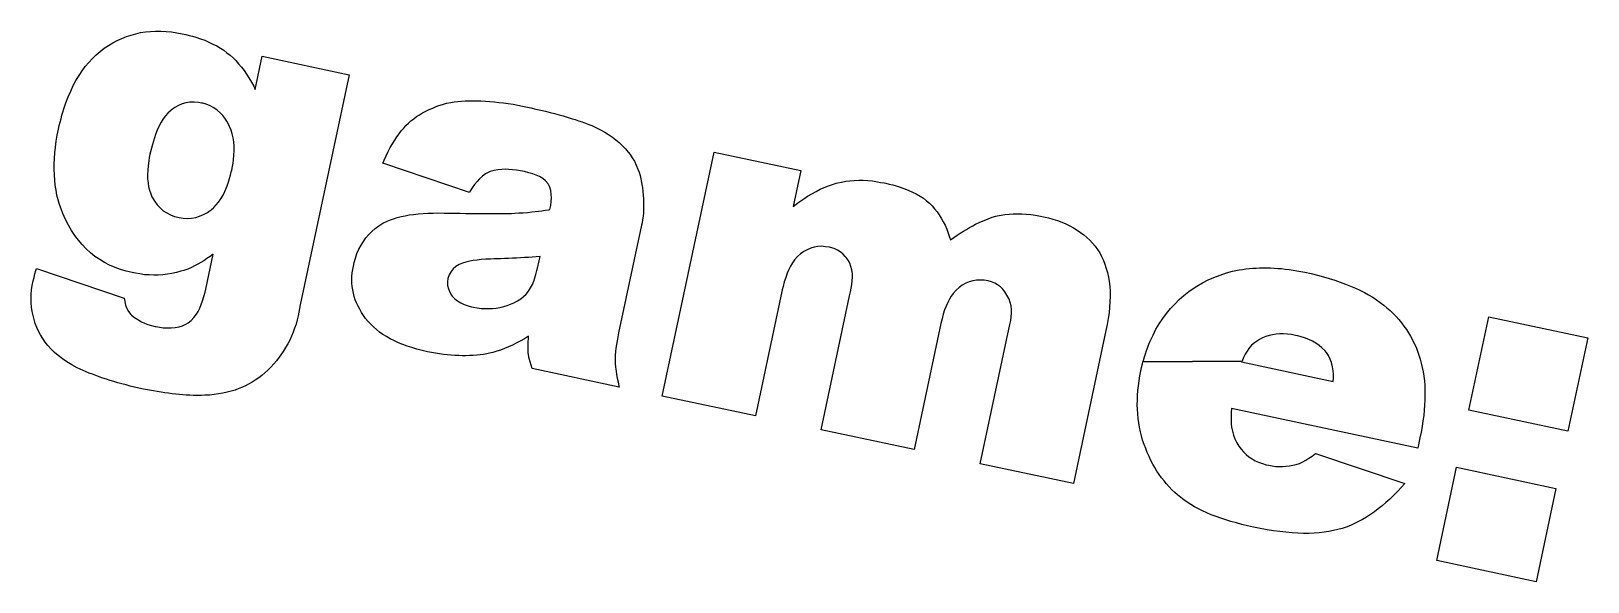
# Model space of a CAD drawing. Extents: x 60 to 196, y -152 to -29.
# Drawn here: x 167.75 to 176.91, y -148.76 to -145.51 of the extents above; entities that cross this region are included whole.
import ezdxf

# ---------------------------------------------------------------- set-up
doc = ezdxf.new("R2010")
doc.units = 0
doc.layers.add('BLACK', color=7, linetype='CONTINUOUS')

msp = doc.modelspace()

# ---------------------------------------------------------------- linework, layer by layer
at = {"layer": 'BLACK', "linetype": 'CONTINUOUS'}
for p, q in [((168.203, -145.599), (168.228, -145.583)), ((168.228, -145.583), (168.254, -145.569)), ((168.254, -145.569), (168.281, -145.557)), ((168.281, -145.557), (168.308, -145.546)), ((168.308, -145.546), (168.336, -145.537)), ((168.336, -145.537), (168.364, -145.53)), ((168.364, -145.53), (168.392, -145.523)), ((168.392, -145.523), (168.421, -145.519)), ((168.421, -145.519), (168.45, -145.516)), ((168.45, -145.516), (168.48, -145.514)), ((168.48, -145.514), (168.511, -145.514)), ((168.511, -145.514), (168.542, -145.516)), ((168.542, -145.516), (168.573, -145.519)), ((168.573, -145.519), (168.605, -145.524)), ((168.605, -145.524), (168.637, -145.53)), ((168.637, -145.53), (168.658, -145.534)), ((168.658, -145.534), (168.678, -145.539)), ((168.678, -145.539), (168.697, -145.544)), ((168.697, -145.544), (168.716, -145.55)), ((168.716, -145.55), (168.744, -145.559)), ((168.744, -145.559), (168.77, -145.568)), ((168.77, -145.568), (168.794, -145.579)), ((168.794, -145.579), (168.818, -145.59)), ((168.087, -145.698), (168.108, -145.675)), ((168.108, -145.675), (168.13, -145.654)), ((168.13, -145.654), (168.153, -145.634)), ((168.153, -145.634), (168.178, -145.615)), ((168.178, -145.615), (168.203, -145.599)), ((168.818, -145.59), (168.841, -145.601)), ((168.841, -145.601), (168.862, -145.614)), ((168.862, -145.614), (168.882, -145.627)), ((168.882, -145.627), (168.9, -145.641)), ((168.9, -145.641), (168.919, -145.655)), ((168.919, -145.655), (168.936, -145.671)), ((168.936, -145.671), (168.953, -145.688)), ((169.066, -145.857), (169.108, -145.662)), ((169.108, -145.662), (169.62, -145.771)), ((168.029, -145.776), (168.047, -145.748)), ((168.047, -145.748), (168.066, -145.722)), ((168.066, -145.722), (168.087, -145.698)), ((168.953, -145.688), (168.969, -145.706)), ((168.969, -145.706), (168.985, -145.726)), ((168.985, -145.726), (169.001, -145.746)), ((169.001, -145.746), (169.016, -145.768)), ((169.016, -145.768), (169.03, -145.79)), ((169.62, -145.771), (169.332, -147.127)), ((167.98, -145.867), (167.995, -145.835)), ((167.995, -145.835), (168.011, -145.805)), ((168.011, -145.805), (168.029, -145.776)), ((169.03, -145.79), (169.044, -145.814)), ((169.044, -145.814), (169.058, -145.839)), ((169.058, -145.839), (169.066, -145.857)), ((167.939, -145.972), (167.952, -145.936)), ((167.952, -145.936), (167.965, -145.901)), ((167.965, -145.901), (167.98, -145.867)), ((168.614, -145.952), (168.593, -145.964)), ((168.636, -145.943), (168.614, -145.952)), ((168.659, -145.937), (168.636, -145.943)), ((168.682, -145.933), (168.659, -145.937)), ((168.707, -145.932), (168.682, -145.933)), ((168.732, -145.934), (168.707, -145.932)), ((168.751, -145.938), (168.732, -145.934)), ((168.758, -145.939), (168.751, -145.938)), ((168.777, -145.944), (168.758, -145.939)), ((168.801, -145.954), (168.777, -145.944)), ((168.823, -145.966), (168.801, -145.954)), ((170.133, -145.958), (170.148, -145.953)), ((170.148, -145.953), (170.17, -145.946)), ((170.17, -145.946), (170.193, -145.939)), ((170.193, -145.939), (170.219, -145.934)), ((170.219, -145.934), (170.239, -145.931)), ((170.239, -145.931), (170.26, -145.929)), ((170.26, -145.929), (170.282, -145.927)), ((170.282, -145.927), (170.304, -145.925)), ((170.304, -145.925), (170.328, -145.925)), ((170.328, -145.925), (170.353, -145.924)), ((170.353, -145.924), (170.37, -145.925)), ((170.37, -145.925), (170.396, -145.925)), ((170.396, -145.925), (170.422, -145.927)), ((170.422, -145.927), (170.448, -145.928)), ((170.448, -145.928), (170.475, -145.931)), ((170.475, -145.931), (170.502, -145.934)), ((170.502, -145.934), (170.529, -145.937)), ((170.529, -145.937), (170.557, -145.941)), ((170.557, -145.941), (170.585, -145.945)), ((170.585, -145.945), (170.613, -145.95)), ((170.613, -145.95), (170.641, -145.956)), ((167.918, -146.05), (167.923, -146.03)), ((167.923, -146.03), (167.928, -146.01)), ((167.928, -146.01), (167.934, -145.991)), ((167.934, -145.991), (167.939, -145.972)), ((168.525, -146.031), (168.513, -146.051)), ((168.538, -146.013), (168.525, -146.031)), ((168.552, -145.997), (168.538, -146.013)), ((168.567, -145.983), (168.552, -145.997)), ((168.572, -145.979), (168.567, -145.983)), ((168.593, -145.964), (168.572, -145.979)), ((168.843, -145.98), (168.823, -145.966)), ((168.862, -145.997), (168.843, -145.98)), ((168.876, -146.011), (168.862, -145.997)), ((168.888, -146.027), (168.876, -146.011)), ((168.9, -146.045), (168.888, -146.027)), ((168.91, -146.063), (168.9, -146.045)), ((169.969, -146.056), (169.984, -146.043)), ((169.984, -146.043), (170, -146.03)), ((170, -146.03), (170.016, -146.018)), ((170.016, -146.018), (170.034, -146.007)), ((170.034, -146.007), (170.052, -145.996)), ((170.052, -145.996), (170.071, -145.985)), ((170.071, -145.985), (170.091, -145.976)), ((170.091, -145.976), (170.112, -145.967)), ((170.112, -145.967), (170.133, -145.958)), ((170.641, -145.956), (170.66, -145.96)), ((170.66, -145.96), (170.69, -145.966)), ((170.69, -145.966), (170.72, -145.973)), ((170.72, -145.973), (170.749, -145.98)), ((170.749, -145.98), (170.777, -145.986)), ((170.777, -145.986), (170.804, -145.993)), ((170.804, -145.993), (170.83, -146)), ((170.83, -146), (170.856, -146.007)), ((170.856, -146.007), (170.88, -146.014)), ((170.88, -146.014), (170.904, -146.021)), ((170.904, -146.021), (170.927, -146.028)), ((170.927, -146.028), (170.95, -146.035)), ((170.95, -146.035), (170.971, -146.042)), ((170.971, -146.042), (170.992, -146.049)), ((167.895, -146.163), (167.901, -146.127)), ((167.901, -146.127), (167.908, -146.091)), ((167.908, -146.091), (167.913, -146.07)), ((167.913, -146.07), (167.918, -146.05)), ((168.48, -146.123), (168.473, -146.142)), ((168.49, -146.097), (168.48, -146.123)), ((168.501, -146.073), (168.49, -146.097)), ((168.513, -146.051), (168.501, -146.073)), ((168.916, -146.076), (168.91, -146.063)), ((168.925, -146.097), (168.916, -146.076)), ((168.931, -146.119), (168.925, -146.097)), ((168.937, -146.142), (168.931, -146.119)), ((169.888, -146.157), (169.9, -146.137)), ((169.9, -146.137), (169.914, -146.119)), ((169.914, -146.119), (169.927, -146.101)), ((169.927, -146.101), (169.941, -146.085)), ((169.941, -146.085), (169.954, -146.07)), ((169.954, -146.07), (169.969, -146.056)), ((170.992, -146.049), (171.012, -146.057)), ((171.012, -146.057), (171.031, -146.064)), ((171.031, -146.064), (171.049, -146.071)), ((171.049, -146.071), (171.076, -146.083)), ((171.076, -146.083), (171.101, -146.095)), ((171.101, -146.095), (171.125, -146.109)), ((171.125, -146.109), (171.148, -146.123)), ((171.148, -146.123), (171.17, -146.138)), ((167.887, -146.232), (167.89, -146.198)), ((167.89, -146.198), (167.895, -146.163)), ((168.45, -146.226), (168.447, -146.238)), ((168.455, -146.204), (168.45, -146.226)), ((168.461, -146.182), (168.455, -146.204)), ((168.467, -146.162), (168.461, -146.182)), ((168.473, -146.142), (168.467, -146.162)), ((168.94, -146.166), (168.937, -146.142)), ((168.942, -146.191), (168.94, -146.166)), ((168.941, -146.244), (168.943, -146.217)), ((168.943, -146.217), (168.942, -146.191)), ((169.838, -146.248), (169.85, -146.224)), ((169.85, -146.224), (169.862, -146.2)), ((169.862, -146.2), (169.875, -146.178)), ((169.875, -146.178), (169.888, -146.157)), ((171.17, -146.138), (171.191, -146.154)), ((171.191, -146.154), (171.211, -146.171)), ((171.211, -146.171), (171.229, -146.189)), ((171.229, -146.189), (171.247, -146.207)), ((171.247, -146.207), (171.263, -146.227)), ((171.263, -146.227), (171.274, -146.24)), ((171.464, -147.665), (171.769, -146.227)), ((171.769, -146.227), (172.28, -146.336)), ((167.883, -146.298), (167.884, -146.265)), ((167.883, -146.33), (167.883, -146.298)), ((167.884, -146.265), (167.887, -146.232)), ((168.436, -146.307), (168.434, -146.334)), ((168.44, -146.278), (168.436, -146.307)), ((168.443, -146.258), (168.44, -146.278)), ((168.447, -146.238), (168.443, -146.258)), ((168.929, -146.333), (168.933, -146.312)), ((168.933, -146.312), (168.936, -146.292)), ((168.936, -146.292), (168.939, -146.273)), ((168.939, -146.273), (168.941, -146.244)), ((169.818, -146.292), (169.826, -146.274)), ((170.328, -146.464), (169.818, -146.292)), ((169.826, -146.274), (169.838, -146.248)), ((171.274, -146.24), (171.287, -146.26)), ((171.287, -146.26), (171.3, -146.281)), ((171.3, -146.281), (171.311, -146.303)), ((171.311, -146.303), (171.32, -146.327)), ((167.884, -146.36), (167.883, -146.33)), ((167.884, -146.362), (167.884, -146.36)), ((167.886, -146.392), (167.884, -146.362)), ((167.889, -146.422), (167.886, -146.392)), ((168.434, -146.334), (168.433, -146.36)), ((168.433, -146.36), (168.433, -146.385)), ((168.433, -146.385), (168.436, -146.408)), ((168.436, -146.408), (168.439, -146.431)), ((168.898, -146.435), (168.908, -146.41)), ((168.908, -146.41), (168.916, -146.382)), ((168.916, -146.382), (168.922, -146.363)), ((168.922, -146.363), (168.926, -146.343)), ((168.926, -146.343), (168.929, -146.333)), ((170.373, -146.4), (170.359, -146.417)), ((170.387, -146.384), (170.373, -146.4)), ((170.405, -146.368), (170.387, -146.384)), ((170.423, -146.355), (170.405, -146.368)), ((170.442, -146.346), (170.423, -146.355)), ((170.451, -146.342), (170.442, -146.346)), ((170.473, -146.336), (170.451, -146.342)), ((170.495, -146.331), (170.473, -146.336)), ((170.52, -146.329), (170.495, -146.331)), ((170.54, -146.328), (170.52, -146.329)), ((170.56, -146.329), (170.54, -146.328)), ((170.582, -146.331), (170.56, -146.329)), ((170.605, -146.333), (170.582, -146.331)), ((170.629, -146.337), (170.605, -146.333)), ((170.653, -146.342), (170.629, -146.337)), ((170.678, -146.348), (170.653, -146.342)), ((170.701, -146.355), (170.678, -146.348)), ((170.722, -146.362), (170.701, -146.355)), ((170.74, -146.371), (170.722, -146.362)), ((170.76, -146.383), (170.74, -146.371)), ((170.776, -146.396), (170.76, -146.383)), ((170.791, -146.414), (170.776, -146.396)), ((171.32, -146.327), (171.327, -146.345)), ((171.327, -146.345), (171.333, -146.365)), ((171.333, -146.365), (171.338, -146.385)), ((171.338, -146.385), (171.342, -146.406)), ((171.342, -146.406), (171.346, -146.428)), ((172.28, -146.336), (172.235, -146.547)), ((172.466, -146.417), (172.489, -146.41)), ((172.489, -146.41), (172.497, -146.408)), ((172.497, -146.408), (172.52, -146.403)), ((172.52, -146.403), (172.545, -146.399)), ((172.545, -146.399), (172.569, -146.396)), ((172.569, -146.396), (172.595, -146.394)), ((172.595, -146.394), (172.621, -146.393)), ((172.621, -146.393), (172.647, -146.393)), ((172.647, -146.393), (172.675, -146.395)), ((172.675, -146.395), (172.702, -146.397)), ((172.702, -146.397), (172.731, -146.401)), ((172.731, -146.401), (172.75, -146.405)), ((172.75, -146.405), (172.77, -146.408)), ((172.77, -146.408), (172.78, -146.41)), ((172.78, -146.41), (172.801, -146.415)), ((167.894, -146.452), (167.889, -146.422)), ((167.899, -146.48), (167.894, -146.452)), ((167.906, -146.508), (167.899, -146.48)), ((168.439, -146.431), (168.444, -146.452)), ((168.444, -146.452), (168.451, -146.472)), ((168.451, -146.472), (168.458, -146.49)), ((168.458, -146.49), (168.461, -146.496)), ((168.461, -146.496), (168.475, -146.518)), ((168.851, -146.521), (168.864, -146.502)), ((168.864, -146.502), (168.877, -146.481)), ((168.877, -146.481), (168.888, -146.459)), ((168.888, -146.459), (168.898, -146.435)), ((170.331, -146.459), (170.328, -146.464)), ((170.345, -146.437), (170.331, -146.459)), ((170.359, -146.417), (170.345, -146.437)), ((170.802, -146.434), (170.791, -146.414)), ((170.807, -146.454), (170.802, -146.434)), ((170.81, -146.477), (170.807, -146.454)), ((170.811, -146.496), (170.81, -146.477)), ((170.81, -146.518), (170.811, -146.496)), ((171.346, -146.428), (171.347, -146.436)), ((171.347, -146.436), (171.35, -146.458)), ((171.35, -146.458), (171.352, -146.48)), ((171.352, -146.48), (171.353, -146.502)), ((171.353, -146.502), (171.354, -146.523)), ((172.286, -146.51), (172.303, -146.498)), ((172.303, -146.498), (172.32, -146.487)), ((172.32, -146.487), (172.345, -146.472)), ((172.345, -146.472), (172.37, -146.459)), ((172.37, -146.459), (172.394, -146.446)), ((172.394, -146.446), (172.418, -146.435)), ((172.418, -146.435), (172.442, -146.426)), ((172.442, -146.426), (172.466, -146.417)), ((172.801, -146.415), (172.821, -146.42)), ((172.821, -146.42), (172.841, -146.426)), ((172.841, -146.426), (172.86, -146.431)), ((172.86, -146.431), (172.887, -146.441)), ((172.887, -146.441), (172.913, -146.451)), ((172.913, -146.451), (172.937, -146.462)), ((172.937, -146.462), (172.96, -146.473)), ((172.96, -146.473), (172.982, -146.486)), ((172.982, -146.486), (173.002, -146.499)), ((173.002, -146.499), (173.02, -146.513)), ((167.914, -146.536), (167.906, -146.508)), ((167.923, -146.562), (167.914, -146.536)), ((167.934, -146.588), (167.923, -146.562)), ((167.949, -146.623), (167.934, -146.588)), ((168.475, -146.518), (168.49, -146.538)), ((168.49, -146.538), (168.506, -146.556)), ((168.506, -146.556), (168.525, -146.572)), ((168.525, -146.572), (168.546, -146.585)), ((168.546, -146.585), (168.568, -146.597)), ((168.739, -146.605), (168.762, -146.595)), ((168.762, -146.595), (168.785, -146.582)), ((168.785, -146.582), (168.801, -146.571)), ((168.801, -146.571), (168.807, -146.567)), ((168.807, -146.567), (168.822, -146.553)), ((168.822, -146.553), (168.837, -146.538)), ((168.837, -146.538), (168.851, -146.521)), ((169.974, -146.597), (169.999, -146.594)), ((169.999, -146.594), (170.026, -146.591)), ((170.026, -146.591), (170.055, -146.588)), ((170.055, -146.588), (170.084, -146.587)), ((170.084, -146.587), (170.114, -146.586)), ((170.114, -146.586), (170.146, -146.585)), ((170.146, -146.585), (170.179, -146.586)), ((170.179, -146.586), (170.199, -146.586)), ((170.199, -146.586), (170.237, -146.587)), ((170.237, -146.587), (170.274, -146.587)), ((170.274, -146.587), (170.308, -146.588)), ((170.308, -146.588), (170.341, -146.588)), ((170.341, -146.588), (170.373, -146.588)), ((170.373, -146.588), (170.402, -146.589)), ((170.402, -146.589), (170.43, -146.589)), ((170.43, -146.589), (170.456, -146.589)), ((170.456, -146.589), (170.48, -146.589)), ((170.48, -146.589), (170.503, -146.589)), ((170.503, -146.589), (170.524, -146.589)), ((170.524, -146.589), (170.552, -146.588)), ((170.552, -146.588), (170.576, -146.588)), ((170.576, -146.588), (170.596, -146.587)), ((170.596, -146.587), (170.62, -146.585)), ((170.62, -146.585), (170.645, -146.584)), ((170.645, -146.584), (170.67, -146.582)), ((170.67, -146.582), (170.695, -146.579)), ((170.695, -146.579), (170.715, -146.577)), ((170.715, -146.577), (170.735, -146.575)), ((170.735, -146.575), (170.755, -146.572)), ((170.755, -146.572), (170.775, -146.569)), ((170.775, -146.569), (170.796, -146.566)), ((170.796, -146.566), (170.802, -146.565)), ((170.802, -146.565), (170.807, -146.541)), ((170.807, -146.541), (170.81, -146.518)), ((171.353, -146.585), (171.351, -146.605)), ((171.354, -146.565), (171.353, -146.585)), ((171.354, -146.523), (171.354, -146.544)), ((171.354, -146.544), (171.354, -146.565)), ((172.235, -146.547), (172.252, -146.534)), ((172.252, -146.534), (172.269, -146.522)), ((172.269, -146.522), (172.286, -146.51)), ((173.02, -146.513), (173.037, -146.528)), ((173.037, -146.528), (173.053, -146.544)), ((173.053, -146.544), (173.068, -146.561)), ((173.068, -146.561), (173.082, -146.579)), ((173.082, -146.579), (173.095, -146.597)), ((173.459, -146.598), (173.482, -146.595)), ((173.482, -146.595), (173.506, -146.592)), ((173.506, -146.592), (173.53, -146.59)), ((173.53, -146.59), (173.555, -146.59)), ((173.555, -146.59), (173.581, -146.591)), ((173.581, -146.591), (173.607, -146.592)), ((173.607, -146.592), (173.634, -146.595)), ((173.634, -146.595), (173.662, -146.599)), ((167.967, -146.657), (167.949, -146.623)), ((167.985, -146.688), (167.967, -146.657)), ((168.568, -146.597), (168.592, -146.606)), ((168.592, -146.606), (168.611, -146.611)), ((168.611, -146.611), (168.618, -146.612)), ((168.618, -146.612), (168.643, -146.616)), ((168.643, -146.616), (168.668, -146.618)), ((168.668, -146.618), (168.692, -146.616)), ((168.692, -146.616), (168.716, -146.612)), ((168.716, -146.612), (168.739, -146.605)), ((169.754, -146.694), (169.774, -146.677)), ((169.774, -146.677), (169.795, -146.661)), ((169.795, -146.661), (169.818, -146.646)), ((169.818, -146.646), (169.844, -146.634)), ((169.844, -146.634), (169.863, -146.626)), ((169.863, -146.626), (169.882, -146.619)), ((169.882, -146.619), (169.903, -146.612)), ((169.903, -146.612), (169.926, -146.607)), ((169.926, -146.607), (169.949, -146.602)), ((169.949, -146.602), (169.974, -146.597)), ((171.342, -146.657), (171.207, -147.291)), ((171.345, -146.644), (171.342, -146.657)), ((171.348, -146.625), (171.345, -146.644)), ((171.351, -146.605), (171.348, -146.625)), ((173.095, -146.597), (173.107, -146.617)), ((173.107, -146.617), (173.119, -146.637)), ((173.119, -146.637), (173.129, -146.658)), ((173.129, -146.658), (173.139, -146.68)), ((173.139, -146.68), (173.148, -146.704)), ((173.238, -146.693), (173.256, -146.682)), ((173.256, -146.682), (173.274, -146.671)), ((173.274, -146.671), (173.292, -146.661)), ((173.292, -146.661), (173.309, -146.652)), ((173.309, -146.652), (173.335, -146.64)), ((173.335, -146.64), (173.36, -146.629)), ((173.36, -146.629), (173.384, -146.619)), ((173.384, -146.619), (173.407, -146.611)), ((173.407, -146.611), (173.429, -146.605)), ((173.429, -146.605), (173.437, -146.603)), ((173.437, -146.603), (173.459, -146.598)), ((173.662, -146.599), (173.691, -146.604)), ((173.691, -146.604), (173.71, -146.608)), ((173.71, -146.608), (173.738, -146.615)), ((173.738, -146.615), (173.765, -146.622)), ((173.765, -146.622), (173.791, -146.63)), ((173.791, -146.63), (173.817, -146.64)), ((173.817, -146.64), (173.841, -146.65)), ((173.841, -146.65), (173.864, -146.661)), ((173.864, -146.661), (173.886, -146.673)), ((173.886, -146.673), (173.907, -146.686)), ((173.907, -146.686), (173.927, -146.7)), ((168.005, -146.718), (167.985, -146.688)), ((168.026, -146.746), (168.005, -146.718)), ((168.048, -146.772), (168.026, -146.746)), ((168.072, -146.797), (168.048, -146.772)), ((169.677, -146.799), (169.69, -146.775)), ((169.69, -146.775), (169.704, -146.753)), ((169.704, -146.753), (169.719, -146.732)), ((169.719, -146.732), (169.736, -146.712)), ((169.736, -146.712), (169.754, -146.694)), ((173.148, -146.704), (173.156, -146.728)), ((173.156, -146.728), (173.161, -146.744)), ((173.161, -146.744), (173.181, -146.73)), ((173.181, -146.73), (173.2, -146.717)), ((173.2, -146.717), (173.219, -146.705)), ((173.219, -146.705), (173.238, -146.693)), ((173.927, -146.7), (173.946, -146.714)), ((173.946, -146.714), (173.964, -146.73)), ((173.964, -146.73), (173.981, -146.746)), ((173.981, -146.746), (173.998, -146.764)), ((173.998, -146.764), (174.013, -146.782)), ((168.097, -146.82), (168.072, -146.797)), ((168.123, -146.841), (168.097, -146.82)), ((168.151, -146.86), (168.123, -146.841)), ((168.179, -146.877), (168.151, -146.86)), ((168.764, -146.867), (168.746, -146.878)), ((168.782, -146.854), (168.764, -146.867)), ((168.776, -147.034), (168.82, -146.828)), ((168.801, -146.841), (168.782, -146.854)), ((168.82, -146.828), (168.801, -146.841)), ((169.649, -146.878), (169.657, -146.851)), ((169.657, -146.851), (169.666, -146.824)), ((169.666, -146.824), (169.677, -146.799)), ((170.33, -146.869), (170.307, -146.875)), ((170.351, -146.866), (170.33, -146.869)), ((170.373, -146.863), (170.351, -146.866)), ((170.398, -146.86), (170.373, -146.863)), ((170.424, -146.858), (170.398, -146.86)), ((170.453, -146.857), (170.424, -146.858)), ((170.474, -146.856), (170.453, -146.857)), ((170.495, -146.855), (170.474, -146.856)), ((170.511, -146.855), (170.495, -146.855)), ((170.535, -146.854), (170.511, -146.855)), ((170.559, -146.853), (170.535, -146.854)), ((170.582, -146.852), (170.559, -146.853)), ((170.606, -146.851), (170.582, -146.852)), ((170.629, -146.85), (170.606, -146.851)), ((170.652, -146.848), (170.629, -146.85)), ((170.676, -146.847), (170.652, -146.848)), ((170.698, -146.845), (170.676, -146.847)), ((170.721, -146.843), (170.698, -146.845)), ((170.744, -146.841), (170.721, -146.843)), ((170.727, -146.919), (170.744, -146.841)), ((172.243, -146.862), (172.231, -146.879)), ((172.26, -146.842), (172.243, -146.862)), ((172.278, -146.826), (172.26, -146.842)), ((172.297, -146.813), (172.278, -146.826)), ((172.317, -146.802), (172.297, -146.813)), ((172.338, -146.793), (172.317, -146.802)), ((172.359, -146.787), (172.338, -146.793)), ((172.38, -146.783), (172.359, -146.787)), ((172.402, -146.782), (172.38, -146.783)), ((172.425, -146.784), (172.402, -146.782)), ((172.448, -146.787), (172.425, -146.784)), ((172.455, -146.789), (172.448, -146.787)), ((172.476, -146.795), (172.455, -146.789)), ((172.495, -146.804), (172.476, -146.795)), ((172.512, -146.814), (172.495, -146.804)), ((172.528, -146.827), (172.512, -146.814)), ((172.542, -146.842), (172.528, -146.827)), ((172.546, -146.848), (172.542, -146.842)), ((172.558, -146.864), (172.546, -146.848)), ((172.568, -146.882), (172.558, -146.864)), ((174.013, -146.782), (174.027, -146.801)), ((174.027, -146.801), (174.04, -146.821)), ((174.04, -146.821), (174.051, -146.842)), ((174.051, -146.842), (174.062, -146.865)), ((174.062, -146.865), (174.071, -146.888)), ((167.764, -146.965), (167.769, -146.945)), ((167.769, -146.945), (167.774, -146.924)), ((167.774, -146.924), (167.778, -146.913)), ((167.778, -146.913), (168.295, -147.087)), ((168.209, -146.893), (168.179, -146.877)), ((168.241, -146.907), (168.209, -146.893)), ((168.273, -146.919), (168.241, -146.907)), ((168.307, -146.929), (168.273, -146.919)), ((168.342, -146.937), (168.307, -146.929)), ((168.361, -146.941), (168.342, -146.937)), ((168.388, -146.945), (168.361, -146.941)), ((168.415, -146.949), (168.388, -146.945)), ((168.442, -146.95), (168.415, -146.949)), ((168.469, -146.951), (168.442, -146.95)), ((168.496, -146.951), (168.469, -146.951)), ((168.523, -146.949), (168.496, -146.951)), ((168.55, -146.946), (168.523, -146.949)), ((168.576, -146.942), (168.55, -146.946)), ((168.603, -146.936), (168.576, -146.942)), ((168.629, -146.929), (168.603, -146.936)), ((168.646, -146.924), (168.629, -146.929)), ((168.669, -146.916), (168.646, -146.924)), ((168.692, -146.906), (168.669, -146.916)), ((168.71, -146.897), (168.692, -146.906)), ((168.728, -146.888), (168.71, -146.897)), ((168.746, -146.878), (168.728, -146.888)), ((169.636, -146.959), (169.638, -146.939)), ((169.636, -146.98), (169.636, -146.959)), ((169.638, -146.939), (169.641, -146.918)), ((169.641, -146.918), (169.645, -146.898)), ((169.645, -146.898), (169.649, -146.878)), ((170.209, -146.949), (170.202, -146.971)), ((170.22, -146.93), (170.209, -146.949)), ((170.233, -146.915), (170.22, -146.93)), ((170.249, -146.901), (170.233, -146.915)), ((170.268, -146.889), (170.249, -146.901)), ((170.287, -146.881), (170.268, -146.889)), ((170.307, -146.875), (170.287, -146.881)), ((170.714, -146.968), (170.72, -146.947)), ((170.72, -146.947), (170.726, -146.925)), ((170.726, -146.925), (170.727, -146.919)), ((172.2, -146.94), (172.191, -146.965)), ((172.21, -146.918), (172.2, -146.94)), ((172.22, -146.898), (172.21, -146.918)), ((172.231, -146.879), (172.22, -146.898)), ((172.575, -146.901), (172.568, -146.882)), ((172.581, -146.921), (172.575, -146.901)), ((172.584, -146.942), (172.581, -146.921)), ((172.584, -146.964), (172.584, -146.942)), ((174.071, -146.888), (174.079, -146.912)), ((174.079, -146.912), (174.086, -146.937)), ((174.086, -146.937), (174.092, -146.963)), ((174.092, -146.963), (174.096, -146.99)), ((174.713, -146.965), (174.749, -146.951)), ((174.749, -146.951), (174.786, -146.939)), ((174.786, -146.939), (174.823, -146.929)), ((174.823, -146.929), (174.861, -146.921)), ((174.861, -146.921), (174.881, -146.918)), ((174.881, -146.918), (174.901, -146.915)), ((174.901, -146.915), (174.921, -146.913)), ((174.921, -146.913), (174.941, -146.911)), ((174.941, -146.911), (174.961, -146.91)), ((174.961, -146.91), (174.982, -146.909)), ((174.982, -146.909), (175.003, -146.909)), ((175.003, -146.909), (175.024, -146.909)), ((175.024, -146.909), (175.045, -146.909)), ((175.045, -146.909), (175.067, -146.91)), ((175.067, -146.91), (175.089, -146.912)), ((175.089, -146.912), (175.111, -146.913)), ((175.111, -146.913), (175.133, -146.916)), ((175.133, -146.916), (175.156, -146.919)), ((175.156, -146.919), (175.179, -146.922)), ((175.179, -146.922), (175.202, -146.926)), ((175.202, -146.926), (175.225, -146.93)), ((175.225, -146.93), (175.248, -146.935)), ((175.248, -146.935), (175.286, -146.943)), ((175.286, -146.943), (175.323, -146.952)), ((175.323, -146.952), (175.358, -146.962)), ((175.358, -146.962), (175.392, -146.972)), ((167.748, -147.065), (167.75, -147.039)), ((167.75, -147.039), (167.754, -147.013)), ((167.754, -147.013), (167.759, -146.986)), ((167.759, -146.986), (167.764, -146.965)), ((168.765, -147.078), (168.771, -147.052)), ((168.771, -147.052), (168.776, -147.034)), ((169.636, -146.992), (169.636, -146.98)), ((169.636, -147), (169.636, -146.992)), ((169.638, -147.019), (169.636, -147)), ((169.641, -147.039), (169.638, -147.019)), ((169.645, -147.058), (169.641, -147.039)), ((170.202, -146.971), (170.199, -146.992)), ((170.199, -146.992), (170.2, -147.013)), ((170.2, -147.013), (170.204, -147.033)), ((170.204, -147.033), (170.212, -147.052)), ((170.212, -147.052), (170.223, -147.07)), ((170.662, -147.063), (170.676, -147.046)), ((170.676, -147.046), (170.688, -147.027)), ((170.688, -147.027), (170.699, -147.006)), ((170.699, -147.006), (170.707, -146.988)), ((170.707, -146.988), (170.714, -146.968)), ((172.168, -147.048), (172.012, -147.781)), ((172.17, -147.038), (172.168, -147.048)), ((172.175, -147.019), (172.17, -147.038)), ((172.182, -146.991), (172.175, -147.019)), ((172.191, -146.965), (172.182, -146.991)), ((172.567, -147.073), (172.572, -147.05)), ((172.572, -147.05), (172.576, -147.029)), ((172.576, -147.029), (172.58, -147.006)), ((172.58, -147.006), (172.583, -146.985)), ((172.583, -146.985), (172.584, -146.964)), ((173.195, -147.04), (173.178, -147.059)), ((173.212, -147.024), (173.195, -147.04)), ((173.231, -147.01), (173.212, -147.024)), ((173.251, -147), (173.231, -147.01)), ((173.271, -146.991), (173.251, -147)), ((173.292, -146.985), (173.271, -146.991)), ((173.314, -146.982), (173.292, -146.985)), ((173.336, -146.981), (173.314, -146.982)), ((173.36, -146.982), (173.336, -146.981)), ((173.383, -146.986), (173.36, -146.982)), ((173.403, -146.992), (173.383, -146.986)), ((173.422, -146.999), (173.403, -146.992)), ((173.439, -147.009), (173.422, -146.999)), ((173.455, -147.021), (173.439, -147.009)), ((173.469, -147.035), (173.455, -147.021)), ((173.482, -147.051), (173.469, -147.035)), ((173.494, -147.069), (173.482, -147.051)), ((174.096, -146.99), (174.099, -147.018)), ((174.099, -147.018), (174.101, -147.047)), ((174.101, -147.047), (174.101, -147.077)), ((174.536, -147.072), (174.565, -147.049)), ((174.565, -147.049), (174.596, -147.027)), ((174.596, -147.027), (174.612, -147.017)), ((174.612, -147.017), (174.645, -146.998)), ((174.645, -146.998), (174.679, -146.98)), ((174.679, -146.98), (174.713, -146.965)), ((175.392, -146.972), (175.425, -146.982)), ((175.425, -146.982), (175.457, -146.993)), ((175.457, -146.993), (175.488, -147.004)), ((175.488, -147.004), (175.518, -147.016)), ((175.518, -147.016), (175.546, -147.028)), ((175.546, -147.028), (175.573, -147.041)), ((175.573, -147.041), (175.599, -147.054)), ((175.599, -147.054), (175.624, -147.068)), ((167.747, -147.091), (167.748, -147.065)), ((167.748, -147.117), (167.747, -147.091)), ((167.75, -147.141), (167.748, -147.117)), ((167.753, -147.166), (167.75, -147.141)), ((168.295, -147.087), (168.298, -147.107)), ((168.298, -147.107), (168.303, -147.129)), ((168.303, -147.129), (168.31, -147.149)), ((168.73, -147.165), (168.74, -147.146)), ((168.74, -147.146), (168.749, -147.125)), ((168.749, -147.125), (168.757, -147.103)), ((168.757, -147.103), (168.765, -147.078)), ((169.332, -147.127), (169.32, -147.191)), ((169.65, -147.078), (169.645, -147.058)), ((169.656, -147.097), (169.65, -147.078)), ((169.664, -147.115), (169.656, -147.097)), ((169.672, -147.134), (169.664, -147.115)), ((169.682, -147.153), (169.672, -147.134)), ((170.223, -147.07), (170.227, -147.076)), ((170.227, -147.076), (170.243, -147.092)), ((170.243, -147.092), (170.258, -147.104)), ((170.258, -147.104), (170.277, -147.115)), ((170.277, -147.115), (170.297, -147.125)), ((170.297, -147.125), (170.321, -147.133)), ((170.321, -147.133), (170.341, -147.138)), ((170.341, -147.138), (170.352, -147.141)), ((170.352, -147.141), (170.374, -147.145)), ((170.374, -147.145), (170.397, -147.148)), ((170.464, -147.148), (170.486, -147.146)), ((170.486, -147.146), (170.508, -147.142)), ((170.508, -147.142), (170.53, -147.137)), ((170.53, -147.137), (170.551, -147.13)), ((170.551, -147.13), (170.571, -147.123)), ((170.571, -147.123), (170.589, -147.115)), ((170.589, -147.115), (170.611, -147.104)), ((170.611, -147.104), (170.63, -147.092)), ((170.63, -147.092), (170.647, -147.078)), ((170.647, -147.078), (170.662, -147.063)), ((172.399, -147.864), (172.567, -147.073)), ((173.136, -147.134), (173.127, -147.157)), ((173.145, -147.113), (173.136, -147.134)), ((173.155, -147.093), (173.145, -147.113)), ((173.166, -147.075), (173.155, -147.093)), ((173.178, -147.059), (173.166, -147.075)), ((173.505, -147.09), (173.494, -147.069)), ((173.506, -147.093), (173.505, -147.09)), ((173.513, -147.112), (173.506, -147.093)), ((173.518, -147.133), (173.513, -147.112)), ((173.52, -147.156), (173.518, -147.133)), ((174.098, -147.14), (174.095, -147.173)), ((174.1, -147.108), (174.098, -147.14)), ((174.101, -147.077), (174.1, -147.108)), ((174.457, -147.149), (174.482, -147.122)), ((174.482, -147.122), (174.508, -147.096)), ((174.508, -147.096), (174.536, -147.072)), ((175.624, -147.068), (175.648, -147.082)), ((175.648, -147.082), (175.671, -147.097)), ((175.671, -147.097), (175.692, -147.112)), ((175.692, -147.112), (175.713, -147.128)), ((175.713, -147.128), (175.732, -147.144)), ((175.732, -147.144), (175.751, -147.161)), ((167.758, -147.19), (167.753, -147.166)), ((167.764, -147.214), (167.758, -147.19)), ((167.771, -147.237), (167.764, -147.214)), ((167.78, -147.26), (167.771, -147.237)), ((168.31, -147.149), (168.32, -147.166)), ((168.32, -147.166), (168.334, -147.183)), ((168.334, -147.183), (168.338, -147.187)), ((168.338, -147.187), (168.356, -147.202)), ((168.356, -147.202), (168.375, -147.214)), ((168.375, -147.214), (168.396, -147.226)), ((168.396, -147.226), (168.415, -147.234)), ((168.415, -147.234), (168.434, -147.242)), ((168.658, -147.24), (168.672, -147.232)), ((168.672, -147.232), (168.689, -147.219)), ((168.689, -147.219), (168.705, -147.202)), ((168.705, -147.202), (168.72, -147.182)), ((168.72, -147.182), (168.73, -147.165)), ((169.314, -147.216), (169.307, -147.24)), ((169.32, -147.191), (169.314, -147.216)), ((169.692, -147.171), (169.682, -147.153)), ((169.704, -147.189), (169.692, -147.171)), ((169.717, -147.207), (169.704, -147.189)), ((169.731, -147.224), (169.717, -147.207)), ((169.747, -147.241), (169.731, -147.224)), ((170.397, -147.148), (170.419, -147.149)), ((170.419, -147.149), (170.442, -147.149)), ((170.442, -147.149), (170.464, -147.148)), ((173.105, -147.237), (172.947, -147.98)), ((173.112, -147.209), (173.105, -147.237)), ((173.119, -147.182), (173.112, -147.209)), ((173.127, -147.157), (173.119, -147.182)), ((173.511, -147.243), (173.516, -147.219)), ((173.516, -147.219), (173.519, -147.197)), ((173.519, -147.197), (173.52, -147.176)), ((173.52, -147.176), (173.52, -147.156)), ((174.09, -147.207), (174.084, -147.242)), ((174.095, -147.173), (174.09, -147.207)), ((174.391, -147.239), (174.411, -147.207)), ((174.411, -147.207), (174.433, -147.178)), ((174.433, -147.178), (174.457, -147.149)), ((175.751, -147.161), (175.769, -147.178)), ((175.769, -147.178), (175.786, -147.196)), ((175.786, -147.196), (175.802, -147.214)), ((175.802, -147.214), (175.817, -147.233)), ((175.817, -147.233), (175.832, -147.252)), ((176.214, -147.748), (176.331, -147.197)), ((176.331, -147.197), (176.915, -147.321)), ((167.791, -147.282), (167.78, -147.26)), ((167.802, -147.304), (167.791, -147.282)), ((167.815, -147.325), (167.802, -147.304)), ((167.83, -147.346), (167.815, -147.325)), ((168.434, -147.242), (168.455, -147.248)), ((168.455, -147.248), (168.477, -147.254)), ((168.477, -147.254), (168.482, -147.255)), ((168.482, -147.255), (168.504, -147.259)), ((168.504, -147.259), (168.525, -147.262)), ((168.525, -147.262), (168.545, -147.263)), ((168.545, -147.263), (168.571, -147.263)), ((168.571, -147.263), (168.595, -147.261)), ((168.595, -147.261), (168.618, -147.256)), ((168.618, -147.256), (168.639, -147.25)), ((168.639, -147.25), (168.658, -147.24)), ((169.281, -147.312), (169.27, -147.335)), ((169.29, -147.288), (169.281, -147.312)), ((169.299, -147.265), (169.29, -147.288)), ((169.307, -147.24), (169.299, -147.265)), ((169.763, -147.257), (169.747, -147.241)), ((169.781, -147.272), (169.763, -147.257)), ((169.799, -147.287), (169.781, -147.272)), ((169.819, -147.301), (169.799, -147.287)), ((169.84, -147.314), (169.819, -147.301)), ((169.862, -147.327), (169.84, -147.314)), ((169.886, -147.339), (169.862, -147.327)), ((170.652, -147.327), (170.628, -147.34)), ((170.676, -147.312), (170.652, -147.327)), ((170.675, -147.346), (170.676, -147.324)), ((170.676, -147.324), (170.676, -147.312)), ((171.202, -147.316), (171.198, -147.339)), ((171.207, -147.291), (171.202, -147.316)), ((173.337, -148.063), (173.511, -147.243)), ((174.077, -147.278), (173.886, -148.18)), ((174.084, -147.242), (174.077, -147.278)), ((174.337, -147.34), (174.354, -147.305)), ((174.354, -147.305), (174.371, -147.271)), ((174.371, -147.271), (174.391, -147.239)), ((174.999, -147.321), (174.981, -147.331)), ((175.018, -147.314), (174.999, -147.321)), ((175.038, -147.308), (175.018, -147.314)), ((175.058, -147.303), (175.038, -147.308)), ((175.079, -147.3), (175.058, -147.303)), ((175.101, -147.298), (175.079, -147.3)), ((175.123, -147.298), (175.101, -147.298)), ((175.146, -147.3), (175.123, -147.298)), ((175.169, -147.302), (175.146, -147.3)), ((175.193, -147.307), (175.169, -147.302)), ((175.207, -147.31), (175.193, -147.307)), ((175.227, -147.315), (175.207, -147.31)), ((175.247, -147.321), (175.227, -147.315)), ((175.271, -147.331), (175.247, -147.321)), ((175.832, -147.252), (175.846, -147.272)), ((175.846, -147.272), (175.859, -147.292)), ((175.859, -147.292), (175.871, -147.312)), ((175.871, -147.312), (175.883, -147.333)), ((176.915, -147.321), (176.798, -147.872)), ((167.846, -147.367), (167.83, -147.346)), ((167.864, -147.387), (167.846, -147.367)), ((167.884, -147.407), (167.864, -147.387)), ((167.906, -147.426), (167.884, -147.407)), ((169.232, -147.401), (169.218, -147.422)), ((169.246, -147.379), (169.232, -147.401)), ((169.258, -147.357), (169.246, -147.379)), ((169.27, -147.335), (169.258, -147.357)), ((169.91, -147.35), (169.886, -147.339)), ((169.936, -147.36), (169.91, -147.35)), ((169.962, -147.37), (169.936, -147.36)), ((169.99, -147.379), (169.962, -147.37)), ((170.019, -147.388), (169.99, -147.379)), ((170.05, -147.396), (170.019, -147.388)), ((170.081, -147.403), (170.05, -147.396)), ((170.105, -147.408), (170.081, -147.403)), ((170.129, -147.412), (170.105, -147.408)), ((170.152, -147.416), (170.129, -147.412)), ((170.175, -147.419), (170.152, -147.416)), ((170.198, -147.422), (170.175, -147.419)), ((170.391, -147.421), (170.371, -147.423)), ((170.411, -147.419), (170.391, -147.421)), ((170.431, -147.415), (170.411, -147.419)), ((170.446, -147.412), (170.431, -147.415)), ((170.467, -147.407), (170.446, -147.412)), ((170.49, -147.4), (170.467, -147.407)), ((170.512, -147.393), (170.49, -147.4)), ((170.535, -147.384), (170.512, -147.393)), ((170.558, -147.375), (170.535, -147.384)), ((170.581, -147.364), (170.558, -147.375)), ((170.604, -147.353), (170.581, -147.364)), ((170.628, -147.34), (170.604, -147.353)), ((170.674, -147.365), (170.675, -147.346)), ((170.674, -147.388), (170.674, -147.365)), ((170.675, -147.408), (170.674, -147.388)), ((170.677, -147.421), (170.675, -147.408)), ((170.681, -147.442), (170.677, -147.421)), ((171.189, -147.402), (171.187, -147.424)), ((171.191, -147.382), (171.189, -147.402)), ((171.194, -147.361), (171.191, -147.382)), ((171.198, -147.339), (171.194, -147.361)), ((174.303, -147.434), (174.309, -147.415)), ((174.309, -147.415), (174.316, -147.396)), ((174.316, -147.396), (174.323, -147.377)), ((174.323, -147.377), (174.33, -147.358)), ((174.33, -147.358), (174.337, -147.34)), ((174.897, -147.417), (174.887, -147.437)), ((174.908, -147.399), (174.897, -147.417)), ((174.919, -147.383), (174.908, -147.399)), ((174.934, -147.365), (174.919, -147.383)), ((174.951, -147.35), (174.934, -147.365)), ((174.969, -147.338), (174.951, -147.35)), ((174.981, -147.331), (174.969, -147.338)), ((175.293, -147.341), (175.271, -147.331)), ((175.313, -147.353), (175.293, -147.341)), ((175.332, -147.366), (175.313, -147.353)), ((175.349, -147.38), (175.332, -147.366)), ((175.365, -147.395), (175.349, -147.38)), ((175.375, -147.408), (175.365, -147.395)), ((175.387, -147.426), (175.375, -147.408)), ((175.883, -147.333), (175.893, -147.355)), ((175.893, -147.355), (175.903, -147.377)), ((175.903, -147.377), (175.912, -147.4)), ((175.912, -147.4), (175.92, -147.423)), ((167.931, -147.445), (167.906, -147.426)), ((167.958, -147.463), (167.931, -147.445)), ((167.987, -147.48), (167.958, -147.463)), ((168.019, -147.497), (167.987, -147.48)), ((168.053, -147.513), (168.019, -147.497)), ((168.071, -147.521), (168.053, -147.513)), ((169.141, -147.511), (169.124, -147.527)), ((169.159, -147.494), (169.141, -147.511)), ((169.176, -147.475), (169.159, -147.494)), ((169.192, -147.456), (169.176, -147.475)), ((169.208, -147.436), (169.192, -147.456)), ((169.218, -147.422), (169.208, -147.436)), ((170.22, -147.424), (170.198, -147.422)), ((170.243, -147.425), (170.22, -147.424)), ((170.265, -147.426), (170.243, -147.425)), ((170.286, -147.427), (170.265, -147.426)), ((170.308, -147.427), (170.286, -147.427)), ((170.329, -147.426), (170.308, -147.427)), ((170.35, -147.425), (170.329, -147.426)), ((170.371, -147.423), (170.35, -147.425)), ((170.686, -147.463), (170.681, -147.442)), ((170.692, -147.483), (170.686, -147.463)), ((170.698, -147.502), (170.692, -147.483)), ((171.211, -147.611), (170.698, -147.502)), ((171.187, -147.424), (171.186, -147.445)), ((171.186, -147.445), (171.186, -147.452)), ((171.186, -147.452), (171.187, -147.472)), ((171.187, -147.472), (171.189, -147.494)), ((171.189, -147.494), (171.192, -147.517)), ((174.282, -147.516), (174.287, -147.495)), ((174.287, -147.495), (174.292, -147.474)), ((174.292, -147.474), (174.295, -147.463)), ((174.295, -147.463), (174.298, -147.454)), ((174.295, -147.463), (174.879, -147.458)), ((174.879, -147.458), (174.295, -147.463)), ((174.298, -147.454), (174.303, -147.434)), ((174.879, -147.458), (174.876, -147.463)), ((174.876, -147.463), (175.415, -147.578)), ((174.887, -147.437), (174.879, -147.458)), ((175.397, -147.446), (175.387, -147.426)), ((175.405, -147.467), (175.397, -147.446)), ((175.411, -147.491), (175.405, -147.467)), ((175.415, -147.516), (175.411, -147.491)), ((175.92, -147.423), (175.928, -147.446)), ((175.928, -147.446), (175.934, -147.471)), ((175.934, -147.471), (175.94, -147.495)), ((175.94, -147.495), (175.945, -147.521)), ((168.089, -147.529), (168.071, -147.521)), ((168.108, -147.536), (168.089, -147.529)), ((168.128, -147.544), (168.108, -147.536)), ((168.148, -147.551), (168.128, -147.544)), ((168.169, -147.558), (168.148, -147.551)), ((168.19, -147.565), (168.169, -147.558)), ((168.212, -147.572), (168.19, -147.565)), ((168.235, -147.579), (168.212, -147.572)), ((168.258, -147.586), (168.235, -147.579)), ((168.282, -147.592), (168.258, -147.586)), ((168.306, -147.599), (168.282, -147.592)), ((168.331, -147.605), (168.306, -147.599)), ((169.014, -147.601), (168.992, -147.611)), ((169.027, -147.594), (169.014, -147.601)), ((169.048, -147.583), (169.027, -147.594)), ((169.067, -147.57), (169.048, -147.583)), ((169.087, -147.557), (169.067, -147.57)), ((169.105, -147.543), (169.087, -147.557)), ((169.124, -147.527), (169.105, -147.543)), ((171.192, -147.517), (171.195, -147.537)), ((171.195, -147.537), (171.199, -147.559)), ((171.199, -147.559), (171.204, -147.581)), ((171.204, -147.581), (171.209, -147.605)), ((174.265, -147.631), (174.268, -147.603)), ((174.268, -147.603), (174.272, -147.574)), ((174.272, -147.574), (174.277, -147.545)), ((174.277, -147.545), (174.282, -147.516)), ((175.416, -147.535), (175.415, -147.516)), ((175.415, -147.578), (175.416, -147.556)), ((175.416, -147.556), (175.416, -147.535)), ((175.945, -147.521), (175.949, -147.547)), ((175.949, -147.547), (175.952, -147.574)), ((175.952, -147.574), (175.954, -147.601)), ((175.954, -147.601), (175.955, -147.629)), ((168.356, -147.611), (168.331, -147.605)), ((168.382, -147.617), (168.356, -147.611)), ((168.409, -147.623), (168.382, -147.617)), ((168.421, -147.625), (168.409, -147.623)), ((168.444, -147.63), (168.421, -147.625)), ((168.467, -147.634), (168.444, -147.63)), ((168.489, -147.638), (168.467, -147.634)), ((168.512, -147.642), (168.489, -147.638)), ((168.534, -147.645), (168.512, -147.642)), ((168.556, -147.648), (168.534, -147.645)), ((168.578, -147.651), (168.556, -147.648)), ((168.599, -147.653), (168.578, -147.651)), ((168.62, -147.655), (168.599, -147.653)), ((168.641, -147.657), (168.62, -147.655)), ((168.661, -147.658), (168.641, -147.657)), ((168.681, -147.659), (168.661, -147.658)), ((168.701, -147.66), (168.681, -147.659)), ((168.721, -147.66), (168.701, -147.66)), ((168.75, -147.66), (168.721, -147.66)), ((168.769, -147.659), (168.75, -147.66)), ((168.797, -147.658), (168.769, -147.659)), ((168.824, -147.655), (168.797, -147.658)), ((168.85, -147.652), (168.824, -147.655)), ((168.876, -147.647), (168.85, -147.652)), ((168.901, -147.642), (168.876, -147.647)), ((168.925, -147.636), (168.901, -147.642)), ((168.948, -147.629), (168.925, -147.636)), ((168.971, -147.62), (168.948, -147.629)), ((168.992, -147.611), (168.971, -147.62)), ((171.209, -147.605), (171.211, -147.611)), ((172.012, -147.781), (171.464, -147.665)), ((174.261, -147.715), (174.262, -147.687)), ((174.262, -147.687), (174.263, -147.66)), ((174.263, -147.66), (174.265, -147.631)), ((175.955, -147.687), (175.953, -147.717)), ((175.955, -147.629), (175.955, -147.658)), ((175.955, -147.658), (175.955, -147.687)), ((174.262, -147.742), (174.261, -147.715)), ((174.264, -147.769), (174.262, -147.742)), ((174.266, -147.796), (174.264, -147.769)), ((174.815, -147.762), (174.814, -147.785)), ((174.814, -147.785), (174.814, -147.806)), ((174.817, -147.738), (174.815, -147.762)), ((175.913, -147.971), (174.817, -147.738)), ((175.948, -147.779), (175.944, -147.811)), ((175.951, -147.748), (175.948, -147.779)), ((175.953, -147.717), (175.951, -147.748)), ((176.798, -147.872), (176.214, -147.748)), ((172.947, -147.98), (172.399, -147.864)), ((174.27, -147.822), (174.266, -147.796)), ((174.274, -147.848), (174.27, -147.822)), ((174.28, -147.874), (174.274, -147.848)), ((174.286, -147.899), (174.28, -147.874)), ((174.814, -147.806), (174.815, -147.827)), ((174.815, -147.827), (174.817, -147.847)), ((174.817, -147.847), (174.822, -147.871)), ((174.822, -147.871), (174.828, -147.895)), ((175.933, -147.877), (175.926, -147.911)), ((175.939, -147.844), (175.933, -147.877)), ((175.944, -147.811), (175.939, -147.844)), ((174.293, -147.925), (174.286, -147.899)), ((174.302, -147.949), (174.293, -147.925)), ((174.311, -147.974), (174.302, -147.949)), ((174.828, -147.895), (174.836, -147.916)), ((174.836, -147.916), (174.845, -147.935)), ((174.845, -147.935), (174.848, -147.94)), ((174.848, -147.94), (174.86, -147.959)), ((174.86, -147.959), (174.873, -147.977)), ((175.926, -147.911), (175.913, -147.971)), ((173.886, -148.18), (173.337, -148.063)), ((174.32, -147.997), (174.311, -147.974)), ((174.331, -148.021), (174.32, -147.997)), ((174.341, -148.043), (174.331, -148.021)), ((174.353, -148.065), (174.341, -148.043)), ((174.873, -147.977), (174.887, -147.993)), ((174.887, -147.993), (174.903, -148.008)), ((174.903, -148.008), (174.919, -148.022)), ((174.919, -148.022), (174.937, -148.034)), ((174.937, -148.034), (174.956, -148.045)), ((174.956, -148.045), (174.976, -148.054)), ((174.976, -148.054), (174.998, -148.062)), ((174.998, -148.062), (175.02, -148.069)), ((175.197, -148.067), (175.216, -148.061)), ((175.216, -148.061), (175.236, -148.051)), ((175.236, -148.051), (175.254, -148.042)), ((175.254, -148.042), (175.272, -148.031)), ((175.272, -148.031), (175.291, -148.018)), ((175.291, -148.018), (175.311, -148.003)), ((175.311, -148.003), (175.837, -148.179)), ((174.365, -148.086), (174.353, -148.065)), ((174.377, -148.106), (174.365, -148.086)), ((174.39, -148.126), (174.377, -148.106)), ((174.404, -148.145), (174.39, -148.126)), ((174.419, -148.164), (174.404, -148.145)), ((175.02, -148.069), (175.036, -148.072)), ((175.036, -148.072), (175.056, -148.076)), ((175.056, -148.076), (175.076, -148.079)), ((175.076, -148.079), (175.097, -148.08)), ((175.097, -148.08), (175.117, -148.08)), ((175.117, -148.08), (175.137, -148.078)), ((175.137, -148.078), (175.157, -148.076)), ((175.157, -148.076), (175.177, -148.072)), ((175.177, -148.072), (175.197, -148.067)), ((176.025, -148.634), (176.142, -148.084)), ((176.142, -148.084), (176.727, -148.208)), ((174.433, -148.182), (174.419, -148.164)), ((174.449, -148.199), (174.433, -148.182)), ((174.465, -148.216), (174.449, -148.199)), ((174.482, -148.232), (174.465, -148.216)), ((174.499, -148.247), (174.482, -148.232)), ((175.793, -148.227), (175.771, -148.25)), ((175.815, -148.203), (175.793, -148.227)), ((175.837, -148.179), (175.815, -148.203)), ((176.727, -148.208), (176.61, -148.759)), ((174.517, -148.262), (174.499, -148.247)), ((174.536, -148.276), (174.517, -148.262)), ((174.556, -148.29), (174.536, -148.276)), ((174.576, -148.303), (174.556, -148.29)), ((174.598, -148.316), (174.576, -148.303)), ((174.622, -148.328), (174.598, -148.316)), ((174.646, -148.34), (174.622, -148.328)), ((175.681, -148.329), (175.658, -148.346)), ((175.704, -148.311), (175.681, -148.329)), ((175.726, -148.292), (175.704, -148.311)), ((175.749, -148.271), (175.726, -148.292)), ((175.771, -148.25), (175.749, -148.271)), ((174.671, -148.352), (174.646, -148.34)), ((174.697, -148.363), (174.671, -148.352)), ((174.725, -148.374), (174.697, -148.363)), ((174.753, -148.384), (174.725, -148.374)), ((174.782, -148.394), (174.753, -148.384)), ((174.813, -148.403), (174.782, -148.394)), ((174.845, -148.412), (174.813, -148.403)), ((174.877, -148.421), (174.845, -148.412)), ((174.911, -148.429), (174.877, -148.421)), ((174.946, -148.437), (174.911, -148.429)), ((175.517, -148.426), (175.492, -148.436)), ((175.541, -148.416), (175.517, -148.426)), ((175.565, -148.404), (175.541, -148.416)), ((175.588, -148.391), (175.565, -148.404)), ((175.612, -148.377), (175.588, -148.391)), ((175.635, -148.362), (175.612, -148.377)), ((175.658, -148.346), (175.635, -148.362)), ((174.966, -148.441), (174.946, -148.437)), ((174.986, -148.445), (174.966, -148.441)), ((175.006, -148.449), (174.986, -148.445)), ((175.026, -148.452), (175.006, -148.449)), ((175.064, -148.458), (175.026, -148.452)), ((175.101, -148.463), (175.064, -148.458)), ((175.137, -148.467), (175.101, -148.463)), ((175.173, -148.47), (175.137, -148.467)), ((175.207, -148.472), (175.173, -148.47)), ((175.24, -148.473), (175.207, -148.472)), ((175.272, -148.473), (175.24, -148.473)), ((175.303, -148.472), (175.272, -148.473)), ((175.333, -148.47), (175.303, -148.472)), ((175.362, -148.467), (175.333, -148.47)), ((175.39, -148.463), (175.362, -148.467)), ((175.417, -148.457), (175.39, -148.463)), ((175.443, -148.451), (175.417, -148.457)), ((175.468, -148.444), (175.443, -148.451)), ((175.492, -148.436), (175.468, -148.444)), ((176.61, -148.759), (176.025, -148.634))]:
    msp.add_line(p, q, dxfattribs=at)

doc.saveas('drawing.dxf')
